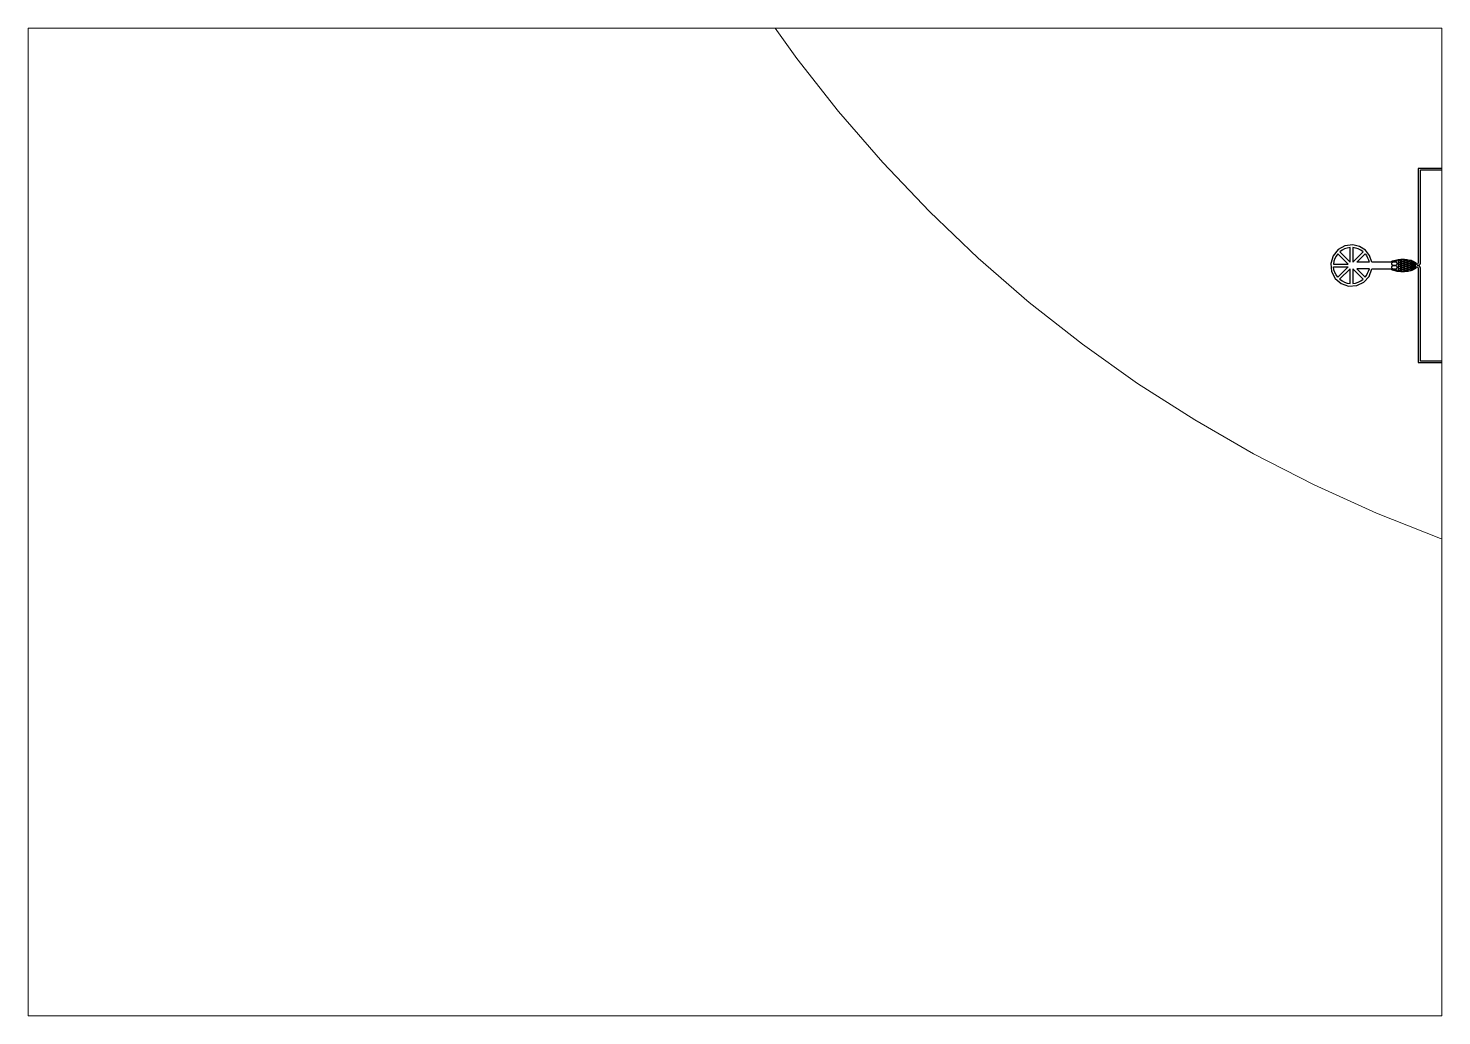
# Paper-space layout 'Layout6' of a CAD drawing. Extents: x 1.14 to 10.22, y 0.79 to 7.14.
# The model-space entities are those that its viewports show. They can reach past a viewport. Long polylines and large blocks are cut down to what shows.
import ezdxf

# ---------------------------------------------------------------- set-up
doc = ezdxf.new("R2010")
doc.units = 13
doc.header["$MEASUREMENT"] = 0
doc.layers.add('Main Layer', color=7, linetype='Continuous', lineweight=0)

msp = doc.modelspace()

# ---------------------------------------------------------------- linework, layer by layer
for points in [[(50420, 20550), (36586, 20550), (36587, 17150, -0.387956), (36535, 17100), (36499, 17151), (36419, 17193), (36387, 17208), (36370, 17213), (36327, 17227), (36304, 17232), (36224, 17248), (36188, 17254), (36088, 17263), (35956, 17262), (35856, 17253), (35816, 17248), (35655, 17206), (35597, 17175), (34912, 17175, 0.347177), (34223, 17798, 2.252077), (34912, 16925), (35504, 16925), (35597, 16925), (35655, 16894), (35816, 16852), (35856, 16847), (35956, 16838), (36088, 16837), (36188, 16846), (36224, 16852), (36304, 16868), (36327, 16873), (36370, 16887), (36387, 16892), (36419, 16907), (36499, 16949), (36535, 17000, -0.3605), (36586, 16955), (36586, 13550), (50420, 13550)], [(50420, 13600), (36661, 13600), (36661, 16960, 0.370989), (36560, 17050, 0.370989), (36661, 17140), (36661, 20500), (50420, 20500)]]:
    msp.add_lwpolyline(points, format="xyb")
for points in [[(33525, 17100), (34052, 17100), (33679, 17473, 0.159174), (33525, 17100, -3734.089472)], [(33750, 17544), (34123, 17171), (34123, 17698, 0.159174), (33750, 17544, 0.000114)], [(34596, 17544, 0.159174), (34223, 17698), (34223, 17171), (34596, 17544)], [(34811, 17175), (34368, 17175), (34666, 17473, -0.129437), (34811, 17175, 5438.346978)], [(33525, 17000), (34052, 17000), (33678, 16626), (33679, 16627, -0.159174), (33525, 17000, 3734.089472)], [(33750, 16556, 0.159174), (34123, 16402), (34123, 16929), (33748, 16555), (33750, 16556)], [(34596, 16556), (34223, 16929), (34223, 16402, 0.159174), (34596, 16556, -0.000581)], [(34821, 16925), (34368, 16925), (34666, 16627, 0.092093), (34821, 16925, 1291.273736)]]:
    msp.add_lwpolyline(points, format="xyb", close=True)
for points in [[(35665, 17066), (35785, 17066), (35825, 17096), (35825, 17136), (35785, 17166), (35665, 17166), (35625, 17136), (35625, 17096)], [(35665, 16934), (35785, 16934), (35825, 16964), (35825, 17004), (35785, 17034), (35665, 17034), (35625, 17004), (35625, 16964)], [(35663, 17198), (35825, 17240), (35825, 17228), (35785, 17198)], [(35663, 16902), (35825, 16860), (35825, 16872), (35785, 16902)], [(35825, 17228), (35825, 17232)], [(35825, 17136), (35825, 17096)], [(35825, 17004), (35825, 16964)], [(35825, 16872), (35825, 16868)], [(35876, 17223), (35936, 17223), (35956, 17238), (35956, 17254), (35856, 17245), (35856, 17238)], [(35856, 17172), (35876, 17157), (35936, 17157), (35956, 17172), (35956, 17192), (35936, 17207), (35876, 17207), (35856, 17192)], [(35856, 17106), (35876, 17091), (35936, 17091), (35956, 17106), (35956, 17126), (35936, 17141), (35876, 17141), (35856, 17126)], [(35856, 17040), (35876, 17025), (35936, 17025), (35956, 17040), (35956, 17060), (35936, 17075), (35876, 17075), (35856, 17060)], [(35856, 16974), (35876, 16959), (35936, 16959), (35956, 16974), (35956, 16994), (35936, 17009), (35876, 17009), (35856, 16994)], [(35856, 16908), (35876, 16893), (35936, 16893), (35956, 16908), (35956, 16928), (35936, 16943), (35876, 16943), (35856, 16928)], [(35936, 16877), (35876, 16877), (35856, 16862), (35856, 16855), (35956, 16846), (35956, 16862)], [(35956, 17238), (35956, 17254)], [(35956, 17192), (35956, 17172)], [(35956, 17126), (35956, 17106)], [(35956, 17060), (35956, 17040)], [(35956, 16994), (35956, 16974)], [(35956, 16928), (35956, 16908)], [(35956, 16846), (35956, 16862)], [(35972, 17205), (35992, 17190), (36052, 17190), (36072, 17205), (36072, 17225), (36052, 17240), (35992, 17240), (35972, 17225)], [(35972, 17139), (35992, 17124), (36052, 17124), (36072, 17139), (36072, 17159), (36052, 17174), (35992, 17174), (35972, 17159)], [(35972, 17073), (35992, 17058), (36052, 17058), (36072, 17073), (36072, 17093), (36052, 17108), (35992, 17108), (35972, 17093)], [(35972, 17007), (35992, 16992), (36052, 16992), (36072, 17007), (36072, 17027), (36052, 17042), (35992, 17042), (35972, 17027)], [(35972, 16941), (35992, 16926), (36052, 16926), (36072, 16941), (36072, 16961), (36052, 16976), (35992, 16976), (35972, 16961)], [(35972, 16875), (35992, 16860), (36052, 16860), (36072, 16875), (36072, 16895), (36052, 16910), (35992, 16910), (35972, 16895)], [(36072, 17225), (36072, 17205)], [(36072, 17159), (36072, 17139)], [(36072, 17093), (36072, 17073)], [(36072, 17027), (36072, 17007)], [(36072, 16961), (36072, 16941)], [(36072, 16895), (36072, 16875)], [(36108, 17223), (36168, 17223), (36188, 17238), (36188, 17246), (36088, 17255), (36088, 17238)], [(36088, 17172), (36108, 17157), (36168, 17157), (36188, 17172), (36188, 17192), (36168, 17207), (36108, 17207), (36088, 17192)], [(36088, 17106), (36108, 17091), (36168, 17091), (36188, 17106), (36188, 17126), (36168, 17141), (36108, 17141), (36088, 17126)], [(36088, 17040), (36108, 17025), (36168, 17025), (36188, 17040), (36188, 17060), (36168, 17075), (36108, 17075), (36088, 17060)], [(36088, 16974), (36108, 16959), (36168, 16959), (36188, 16974), (36188, 16994), (36168, 17009), (36108, 17009), (36088, 16994)], [(36088, 16908), (36108, 16893), (36168, 16893), (36188, 16908), (36188, 16928), (36168, 16943), (36108, 16943), (36088, 16928)], [(36108, 16877), (36168, 16877), (36188, 16862), (36188, 16854), (36088, 16845), (36088, 16862)], [(36188, 17238), (36188, 17246)], [(36188, 17192), (36188, 17172)], [(36188, 17126), (36188, 17106)], [(36188, 17060), (36188, 17040)], [(36188, 16994), (36188, 16974)], [(36188, 16928), (36188, 16908)], [(36204, 17225), (36204, 17205), (36224, 17190), (36284, 17190), (36304, 17205), (36304, 17224), (36224, 17240)], [(36204, 17139), (36224, 17124), (36284, 17124), (36304, 17139), (36304, 17159), (36284, 17174), (36224, 17174), (36204, 17159)], [(36204, 17073), (36224, 17058), (36284, 17058), (36304, 17073), (36304, 17093), (36284, 17108), (36224, 17108), (36204, 17093)], [(36204, 17007), (36224, 16992), (36284, 16992), (36304, 17007), (36304, 17027), (36284, 17042), (36224, 17042), (36204, 17027)], [(36204, 16941), (36224, 16926), (36284, 16926), (36304, 16941), (36304, 16961), (36284, 16976), (36224, 16976), (36204, 16961)], [(36204, 16895), (36204, 16875), (36224, 16860), (36304, 16876), (36304, 16895), (36284, 16910), (36224, 16910)], [(36304, 17224), (36304, 17205)], [(36304, 17159), (36304, 17139)], [(36304, 17093), (36304, 17073)], [(36304, 17027), (36304, 17007)], [(36304, 16961), (36304, 16941)], [(36304, 16876), (36304, 16895)], [(36327, 17178), (36337, 17170), (36367, 17170), (36377, 17178), (36377, 17188), (36367, 17195), (36337, 17195), (36327, 17188)], [(36327, 17145), (36337, 17137), (36367, 17137), (36377, 17145), (36377, 17155), (36367, 17162), (36337, 17162), (36327, 17155)], [(36327, 17112), (36337, 17104), (36367, 17104), (36377, 17112), (36377, 17122), (36367, 17129), (36337, 17129), (36327, 17122)], [(36327, 17079), (36337, 17071), (36367, 17071), (36377, 17079), (36377, 17089), (36367, 17096), (36337, 17096), (36327, 17089)], [(36327, 17046), (36337, 17038), (36367, 17038), (36377, 17046), (36377, 17056), (36367, 17063), (36337, 17063), (36327, 17056)], [(36327, 17013), (36337, 17005), (36367, 17005), (36377, 17013), (36377, 17023), (36367, 17030), (36337, 17030), (36327, 17023)], [(36327, 16980), (36337, 16972), (36367, 16972), (36377, 16980), (36377, 16990), (36367, 16997), (36337, 16997), (36327, 16990)], [(36327, 16947), (36337, 16939), (36367, 16939), (36377, 16947), (36377, 16957), (36367, 16964), (36337, 16964), (36327, 16957)], [(36327, 16914), (36337, 16906), (36367, 16906), (36377, 16914), (36377, 16924), (36367, 16931), (36337, 16931), (36327, 16924)], [(36377, 17188), (36377, 17178)], [(36377, 17155), (36377, 17145)], [(36377, 17122), (36377, 17112)], [(36377, 17089), (36377, 17079)], [(36377, 17056), (36377, 17046)], [(36377, 17023), (36377, 17013)], [(36377, 16990), (36377, 16980)], [(36377, 16957), (36377, 16947)], [(36377, 16924), (36377, 16914)], [(36385, 17161), (36395, 17154), (36425, 17154), (36435, 17161), (36435, 17171), (36425, 17179), (36395, 17179), (36385, 17171)], [(36385, 17128), (36395, 17121), (36425, 17121), (36435, 17128), (36435, 17138), (36425, 17146), (36395, 17146), (36385, 17138)], [(36385, 17095), (36395, 17088), (36425, 17088), (36435, 17095), (36435, 17105), (36425, 17113), (36395, 17113), (36385, 17105)], [(36385, 17062), (36395, 17055), (36425, 17055), (36435, 17062), (36435, 17072), (36425, 17080), (36395, 17080), (36385, 17072)], [(36385, 17029), (36395, 17022), (36425, 17022), (36435, 17029), (36435, 17039), (36425, 17047), (36395, 17047), (36385, 17039)], [(36385, 16996), (36395, 16989), (36425, 16989), (36435, 16996), (36435, 17006), (36425, 17014), (36395, 17014), (36385, 17006)], [(36385, 16963), (36395, 16956), (36425, 16956), (36435, 16963), (36435, 16973), (36425, 16981), (36395, 16981), (36385, 16973)], [(36385, 16930), (36395, 16923), (36425, 16923), (36435, 16930), (36435, 16940), (36425, 16948), (36395, 16948), (36385, 16940)], [(36435, 17171), (36435, 17161)], [(36435, 17138), (36435, 17128)], [(36435, 17105), (36435, 17095)], [(36435, 17072), (36435, 17062)], [(36435, 17039), (36435, 17029)], [(36435, 17006), (36435, 16996)], [(36435, 16973), (36435, 16963)], [(36435, 16940), (36435, 16930)], [(36483, 17137), (36491, 17143), (36453, 17162), (36443, 17155), (36443, 17145), (36453, 17137)], [(36443, 17112), (36453, 17104), (36483, 17104), (36493, 17112), (36493, 17122), (36483, 17129), (36453, 17129), (36443, 17122)], [(36443, 17079), (36453, 17071), (36483, 17071), (36493, 17079), (36493, 17089), (36483, 17096), (36453, 17096), (36443, 17089)], [(36443, 17046), (36453, 17038), (36483, 17038), (36493, 17046), (36493, 17056), (36483, 17063), (36453, 17063), (36443, 17056)], [(36443, 17013), (36453, 17005), (36483, 17005), (36493, 17013), (36493, 17023), (36483, 17030), (36453, 17030), (36443, 17023)], [(36443, 16980), (36453, 16972), (36483, 16972), (36493, 16980), (36493, 16990), (36483, 16997), (36453, 16997), (36443, 16990)], [(36483, 16964), (36453, 16964), (36443, 16957), (36443, 16947), (36453, 16939), (36491, 16957)], [(36493, 17122), (36493, 17112)], [(36493, 17089), (36493, 17079)], [(36493, 17056), (36493, 17046)], [(36493, 17023), (36493, 17013)], [(36493, 16990), (36493, 16980)]]:
    msp.add_lwpolyline(points, close=True)
at = {"layer": 'Main Layer'}
msp.add_circle((54856, 54920), 50800, dxfattribs=at)

psp = doc.layouts.new('Layout6')

# ---------------------------------------------------------------- viewports
at = {"layer": '0', "view_target_point": (187.5, 125)}
psp.add_viewport(center=(5.6775, 3.9658), size=(9.084, 6.345334), view_center_point=(11731.75, 7667), view_height=35643.947368, dxfattribs=at)

doc.saveas('drawing.dxf')
